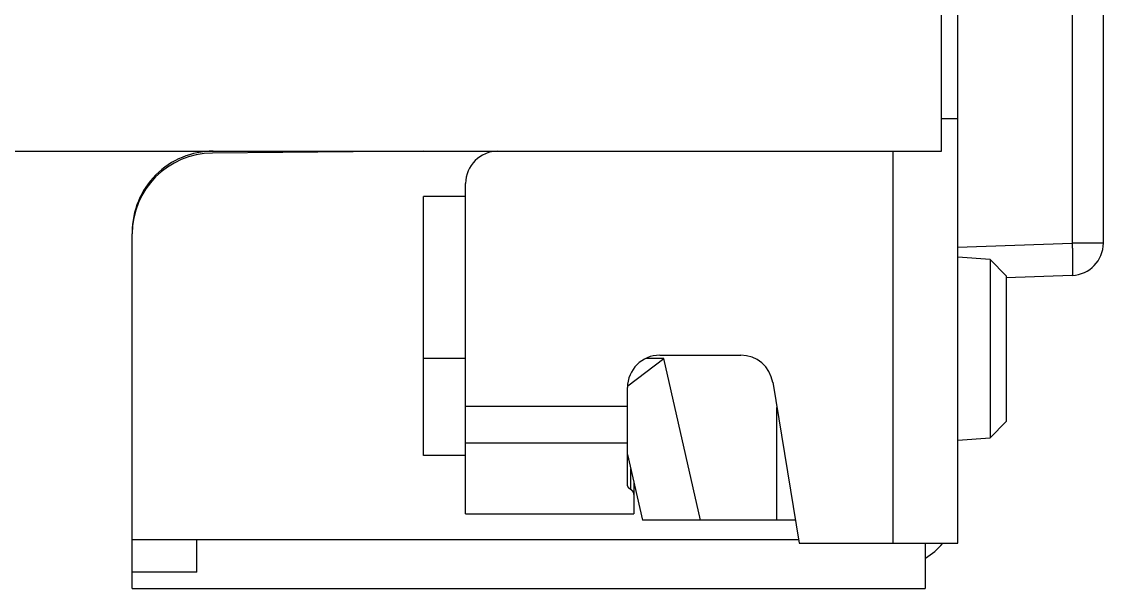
# Model space of a CAD drawing. Extents: x 16.7 to 47.9, y 2.6 to 52.9.
# Drawn here: x 44.538 to 47.88, y 27.611 to 29.361 of the extents above; entities that cross this region are included whole.
import ezdxf

# ---------------------------------------------------------------- set-up
doc = ezdxf.new("R2010")
doc.units = 0
doc.header["$LTSCALE"] = 16.335
doc.layers.get('0').update_dxf_attribs({"linetype": 'CONTINUOUS'})

msp = doc.modelspace()

# ---------------------------------------------------------------- linework, layer by layer
for p, q in [((47.4299, 27.7511), (47.4299, 30.9711)), ((47.7835, 30.0447), (47.7835, 28.6775)), ((47.8799, 28.6775), (47.8799, 30.0447)), ((47.3799, 28.9611), (47.3799, 29.6651)), ((47.4299, 29.0611), (47.3799, 29.0611)), ((17.1799, 28.9611), (47.3799, 28.9611)), ((45.7799, 28.9611), (45.1277, 28.9554)), ((47.2299, 28.9611), (47.2299, 27.7511)), ((45.9099, 27.8413), (45.9099, 28.8611)), ((45.9099, 28.8211), (45.7799, 28.8211)), ((45.7799, 28.0211), (45.7799, 28.8211)), ((44.8799, 27.6111), (44.8799, 28.7054)), ((47.4298, 28.6647), (47.7835, 28.6775)), ((47.8799, 28.6775), (47.7835, 28.6775)), ((47.5299, 28.6261), (47.4299, 28.6336)), ((47.5799, 28.5761), (47.5299, 28.6261)), ((47.5299, 28.6261), (47.5299, 28.0761)), ((47.5799, 28.5761), (47.5799, 28.1261)), ((47.7835, 28.5776), (47.5801, 28.5702)), ((45.9099, 28.3211), (45.7799, 28.3211)), ((46.4107, 28.2365), (46.5217, 28.3211)), ((46.5217, 28.3211), (46.469, 28.3211)), ((46.5099, 28.3311), (46.7599, 28.3311)), ((46.6355, 27.8221), (46.5217, 28.3211)), ((46.8586, 28.2473), (46.9399, 27.7511)), ((46.4099, 27.9313), (46.4099, 28.2311)), ((46.4099, 28.173), (45.9099, 28.173)), ((46.8713, 27.8221), (46.8713, 28.1695)), ((47.5299, 28.0761), (47.5799, 28.1261)), ((47.4299, 28.0686), (47.5299, 28.0761)), ((45.9099, 28.0604), (46.4099, 28.0604)), ((45.9099, 28.0211), (45.7799, 28.0211)), ((46.4099, 28.0242), (46.456, 27.8221)), ((46.4199, 27.9163), (46.4199, 27.9803)), ((46.4299, 27.9365), (46.4299, 27.8413)), ((45.9099, 27.8413), (46.4299, 27.8413)), ((46.9283, 27.8221), (46.456, 27.8221)), ((46.9383, 27.7611), (44.8799, 27.7611)), ((45.0799, 27.6611), (45.0799, 27.7611)), ((46.9399, 27.7511), (47.4299, 27.7511)), ((47.3299, 27.7511), (47.3299, 27.6111)), ((45.0799, 27.6611), (44.8799, 27.6611)), ((44.8799, 27.6111), (47.3299, 27.6111))]:
    msp.add_line(p, q)
for points in [[(47.7835, 28.6775, 0), (47.7835, 28.6773, 0), (47.7835, 28.6771, 0), (47.7836, 28.6769, 0), (47.7836, 28.6767, 0), (47.7836, 28.6765, 0), (47.7836, 28.6763, 0), (47.7836, 28.6761, 0), (47.7836, 28.6759, 0), (47.7836, 28.6756, 0), (47.7836, 28.6754, 0), (47.7836, 28.6752, 0), (47.7836, 28.675, 0), (47.7836, 28.6748, 0), (47.7836, 28.6746, 0), (47.7836, 28.6744, 0), (47.7837, 28.6742, 0), (47.7837, 28.674, 0), (47.7837, 28.6738, 0), (47.7837, 28.6736, 0), (47.7837, 28.6733, 0), (47.7837, 28.6731, 0), (47.7837, 28.6729, 0), (47.7837, 28.6727, 0), (47.7837, 28.6725, 0), (47.7837, 28.6723, 0), (47.7837, 28.6721, 0), (47.7837, 28.6719, 0), (47.7837, 28.6717, 0), (47.7837, 28.6715, 0), (47.7838, 28.6713, 0), (47.7838, 28.6711, 0), (47.7838, 28.6708, 0), (47.7838, 28.6706, 0), (47.7838, 28.6704, 0), (47.7838, 28.6702, 0), (47.7838, 28.67, 0), (47.7838, 28.6698, 0), (47.7838, 28.6696, 0), (47.7838, 28.6694, 0), (47.7838, 28.6692, 0), (47.7838, 28.669, 0), (47.7838, 28.6688, 0), (47.7838, 28.6685, 0), (47.7838, 28.6683, 0), (47.7839, 28.6681, 0), (47.7839, 28.6679, 0), (47.7839, 28.6677, 0), (47.7839, 28.6675, 0), (47.7839, 28.6673, 0), (47.7839, 28.6671, 0), (47.7839, 28.6669, 0), (47.7839, 28.6667, 0), (47.7839, 28.6665, 0), (47.7839, 28.6662, 0), (47.7839, 28.666, 0), (47.7839, 28.6658, 0), (47.7839, 28.6656, 0), (47.7839, 28.6654, 0), (47.784, 28.6652, 0), (47.784, 28.665, 0), (47.784, 28.6648, 0), (47.784, 28.6646, 0), (47.784, 28.6644, 0), (47.784, 28.6642, 0), (47.784, 28.6639, 0), (47.784, 28.6637, 0), (47.784, 28.6635, 0), (47.784, 28.6633, 0), (47.784, 28.6631, 0), (47.784, 28.6629, 0), (47.784, 28.6627, 0), (47.784, 28.6625, 0), (47.784, 28.6623, 0), (47.784, 28.6621, 0), (47.7841, 28.6619, 0), (47.7841, 28.6616, 0), (47.7841, 28.6614, 0), (47.7841, 28.6612, 0), (47.7841, 28.661, 0), (47.7841, 28.6608, 0), (47.7841, 28.6606, 0), (47.7841, 28.6604, 0), (47.7841, 28.6602, 0), (47.7841, 28.66, 0), (47.7841, 28.6598, 0), (47.7841, 28.6596, 0), (47.7841, 28.6594, 0), (47.7841, 28.6591, 0), (47.7841, 28.6589, 0), (47.7841, 28.6587, 0), (47.7842, 28.6585, 0), (47.7842, 28.6583, 0), (47.7842, 28.6581, 0), (47.7842, 28.6579, 0), (47.7842, 28.6577, 0), (47.7842, 28.6575, 0), (47.7842, 28.6573, 0), (47.7842, 28.6571, 0), (47.7842, 28.6568, 0), (47.7842, 28.6566, 0), (47.7842, 28.6564, 0), (47.7842, 28.6562, 0), (47.7842, 28.656, 0), (47.7842, 28.6558, 0), (47.7842, 28.6556, 0), (47.7842, 28.6554, 0), (47.7843, 28.6552, 0), (47.7843, 28.655, 0), (47.7843, 28.6548, 0), (47.7843, 28.6545, 0), (47.7843, 28.6543, 0), (47.7843, 28.6541, 0), (47.7843, 28.6539, 0), (47.7843, 28.6537, 0), (47.7843, 28.6535, 0), (47.7843, 28.6533, 0), (47.7843, 28.6531, 0), (47.7843, 28.6529, 0), (47.7843, 28.6527, 0), (47.7843, 28.6525, 0), (47.7843, 28.6522, 0), (47.7843, 28.652, 0), (47.7843, 28.6518, 0), (47.7843, 28.6516, 0), (47.7844, 28.6514, 0), (47.7844, 28.6512, 0), (47.7844, 28.651, 0), (47.7844, 28.6508, 0), (47.7844, 28.6506, 0), (47.7844, 28.6504, 0), (47.7844, 28.6502, 0), (47.7844, 28.6499, 0), (47.7844, 28.6497, 0), (47.7844, 28.6495, 0), (47.7844, 28.6493, 0), (47.7844, 28.6491, 0), (47.7844, 28.6489, 0), (47.7844, 28.6487, 0), (47.7844, 28.6485, 0), (47.7844, 28.6483, 0), (47.7844, 28.6481, 0), (47.7844, 28.6479, 0), (47.7844, 28.6477, 0), (47.7845, 28.6474, 0), (47.7845, 28.6472, 0), (47.7845, 28.647, 0), (47.7845, 28.6468, 0), (47.7845, 28.6466, 0), (47.7845, 28.6464, 0), (47.7845, 28.6462, 0), (47.7845, 28.646, 0), (47.7845, 28.6458, 0), (47.7845, 28.6456, 0), (47.7845, 28.6454, 0), (47.7845, 28.6451, 0), (47.7845, 28.6449, 0), (47.7845, 28.6447, 0), (47.7845, 28.6445, 0), (47.7845, 28.6443, 0), (47.7845, 28.6441, 0), (47.7845, 28.6439, 0), (47.7845, 28.6437, 0), (47.7846, 28.6435, 0), (47.7846, 28.6433, 0), (47.7846, 28.6431, 0), (47.7846, 28.6428, 0), (47.7846, 28.6426, 0), (47.7846, 28.6424, 0), (47.7846, 28.6422, 0), (47.7846, 28.642, 0), (47.7846, 28.6418, 0), (47.7846, 28.6416, 0), (47.7846, 28.6414, 0), (47.7846, 28.6412, 0), (47.7846, 28.641, 0), (47.7846, 28.6408, 0), (47.7846, 28.6405, 0), (47.7846, 28.6403, 0), (47.7846, 28.6401, 0), (47.7846, 28.6399, 0), (47.7846, 28.6397, 0), (47.7846, 28.6395, 0), (47.7846, 28.6393, 0), (47.7846, 28.6391, 0), (47.7847, 28.6389, 0), (47.7847, 28.6387, 0), (47.7847, 28.6385, 0), (47.7847, 28.6382, 0), (47.7847, 28.638, 0), (47.7847, 28.6378, 0), (47.7847, 28.6376, 0), (47.7847, 28.6374, 0), (47.7847, 28.6372, 0), (47.7847, 28.637, 0), (47.7847, 28.6368, 0), (47.7847, 28.6366, 0), (47.7847, 28.6364, 0), (47.7847, 28.6362, 0), (47.7847, 28.6359, 0), (47.7847, 28.6357, 0), (47.7847, 28.6355, 0), (47.7847, 28.6353, 0), (47.7847, 28.6351, 0), (47.7847, 28.6349, 0), (47.7847, 28.6347, 0), (47.7847, 28.6345, 0), (47.7847, 28.6343, 0), (47.7847, 28.6341, 0), (47.7848, 28.6339, 0), (47.7848, 28.6337, 0), (47.7848, 28.6334, 0), (47.7848, 28.6332, 0), (47.7848, 28.633, 0), (47.7848, 28.6328, 0), (47.7848, 28.6326, 0), (47.7848, 28.6324, 0), (47.7848, 28.6322, 0), (47.7848, 28.632, 0), (47.7848, 28.6318, 0), (47.7848, 28.6316, 0), (47.7848, 28.6314, 0), (47.7848, 28.6311, 0), (47.7848, 28.6309, 0), (47.7848, 28.6307, 0), (47.7848, 28.6305, 0), (47.7848, 28.6303, 0), (47.7848, 28.6301, 0), (47.7848, 28.6299, 0), (47.7848, 28.6297, 0), (47.7848, 28.6295, 0), (47.7848, 28.6293, 0), (47.7848, 28.6291, 0), (47.7848, 28.6288, 0), (47.7848, 28.6286, 0), (47.7848, 28.6284, 0), (47.7848, 28.6282, 0), (47.7849, 28.628, 0), (47.7849, 28.6278, 0), (47.7849, 28.6276, 0), (47.7849, 28.6274, 0), (47.7849, 28.6272, 0), (47.7849, 28.627, 0), (47.7849, 28.6268, 0), (47.7849, 28.6265, 0), (47.7849, 28.6263, 0), (47.7849, 28.6261, 0), (47.7849, 28.6259, 0), (47.7849, 28.6257, 0), (47.7849, 28.6255, 0), (47.7849, 28.6253, 0), (47.7849, 28.6251, 0), (47.7849, 28.6249, 0), (47.7849, 28.6247, 0), (47.7849, 28.6245, 0), (47.7849, 28.6242, 0), (47.7849, 28.624, 0), (47.7849, 28.6238, 0), (47.7849, 28.6236, 0), (47.7849, 28.6234, 0), (47.7849, 28.6232, 0), (47.7849, 28.623, 0), (47.7849, 28.6228, 0), (47.7849, 28.6226, 0), (47.7849, 28.6224, 0), (47.7849, 28.6222, 0), (47.7849, 28.6219, 0), (47.7849, 28.6217, 0), (47.7849, 28.6215, 0), (47.7849, 28.6213, 0), (47.7849, 28.6211, 0), (47.7849, 28.6209, 0), (47.785, 28.6207, 0), (47.785, 28.6205, 0), (47.785, 28.6203, 0), (47.785, 28.6201, 0), (47.785, 28.6199, 0), (47.785, 28.6196, 0), (47.785, 28.6194, 0), (47.785, 28.6192, 0), (47.785, 28.619, 0), (47.785, 28.6188, 0), (47.785, 28.6186, 0), (47.785, 28.6184, 0), (47.785, 28.6182, 0), (47.785, 28.618, 0), (47.785, 28.6178, 0), (47.785, 28.6176, 0), (47.785, 28.6174, 0), (47.785, 28.6171, 0), (47.785, 28.6169, 0), (47.785, 28.6167, 0), (47.785, 28.6165, 0), (47.785, 28.6163, 0), (47.785, 28.6161, 0), (47.785, 28.6159, 0), (47.785, 28.6157, 0), (47.785, 28.6155, 0), (47.785, 28.6153, 0), (47.785, 28.6151, 0), (47.785, 28.6148, 0), (47.785, 28.6146, 0), (47.785, 28.6144, 0), (47.785, 28.6142, 0), (47.785, 28.614, 0), (47.785, 28.6138, 0), (47.785, 28.6136, 0), (47.785, 28.6134, 0), (47.785, 28.6132, 0), (47.785, 28.613, 0), (47.785, 28.6128, 0), (47.785, 28.6125, 0), (47.785, 28.6123, 0), (47.785, 28.6121, 0), (47.785, 28.6119, 0), (47.785, 28.6117, 0), (47.785, 28.6115, 0), (47.785, 28.6113, 0), (47.785, 28.6111, 0), (47.785, 28.6109, 0), (47.785, 28.6107, 0), (47.785, 28.6105, 0), (47.785, 28.6102, 0), (47.785, 28.61, 0), (47.785, 28.6098, 0), (47.785, 28.6096, 0), (47.785, 28.6094, 0), (47.785, 28.6092, 0), (47.785, 28.609, 0), (47.785, 28.6088, 0), (47.785, 28.6086, 0), (47.785, 28.6084, 0), (47.785, 28.6082, 0), (47.785, 28.6079, 0), (47.785, 28.6077, 0), (47.785, 28.6075, 0), (47.785, 28.6073, 0), (47.785, 28.6071, 0), (47.785, 28.6069, 0), (47.785, 28.6067, 0), (47.785, 28.6065, 0), (47.785, 28.6063, 0), (47.785, 28.6061, 0), (47.785, 28.6059, 0), (47.785, 28.6056, 0), (47.785, 28.6054, 0), (47.785, 28.6052, 0), (47.785, 28.605, 0), (47.785, 28.6048, 0), (47.785, 28.6046, 0), (47.785, 28.6044, 0), (47.785, 28.6042, 0), (47.785, 28.604, 0), (47.785, 28.6038, 0), (47.785, 28.6036, 0), (47.785, 28.6033, 0), (47.785, 28.6031, 0), (47.785, 28.6029, 0), (47.785, 28.6027, 0), (47.785, 28.6025, 0), (47.785, 28.6023, 0), (47.785, 28.6021, 0), (47.785, 28.6019, 0), (47.785, 28.6017, 0), (47.785, 28.6015, 0), (47.785, 28.6013, 0), (47.785, 28.601, 0), (47.785, 28.6008, 0), (47.785, 28.6006, 0), (47.785, 28.6004, 0), (47.785, 28.6002, 0), (47.785, 28.6, 0), (47.785, 28.5998, 0), (47.785, 28.5996, 0), (47.785, 28.5994, 0), (47.785, 28.5992, 0), (47.785, 28.599, 0), (47.785, 28.5987, 0), (47.785, 28.5985, 0), (47.785, 28.5983, 0), (47.785, 28.5981, 0), (47.785, 28.5979, 0), (47.785, 28.5977, 0), (47.785, 28.5975, 0), (47.785, 28.5973, 0), (47.785, 28.5971, 0), (47.785, 28.5969, 0), (47.785, 28.5967, 0), (47.785, 28.5964, 0), (47.785, 28.5962, 0), (47.785, 28.596, 0), (47.785, 28.5958, 0), (47.785, 28.5956, 0), (47.785, 28.5954, 0), (47.7849, 28.5952, 0), (47.7849, 28.595, 0), (47.7849, 28.5948, 0), (47.7849, 28.5946, 0), (47.7849, 28.5944, 0), (47.7849, 28.5942, 0), (47.7849, 28.5939, 0), (47.7849, 28.5937, 0), (47.7849, 28.5935, 0), (47.7849, 28.5933, 0), (47.7849, 28.5931, 0), (47.7849, 28.5929, 0), (47.7849, 28.5927, 0), (47.7849, 28.5925, 0), (47.7849, 28.5923, 0), (47.7849, 28.5921, 0), (47.7849, 28.5919, 0), (47.7849, 28.5916, 0), (47.7849, 28.5914, 0), (47.7849, 28.5912, 0), (47.7849, 28.591, 0), (47.7849, 28.5908, 0), (47.7848, 28.5906, 0), (47.7848, 28.5904, 0), (47.7848, 28.5902, 0), (47.7848, 28.59, 0), (47.7848, 28.5898, 0), (47.7848, 28.5896, 0), (47.7848, 28.5893, 0), (47.7848, 28.5891, 0), (47.7848, 28.5889, 0), (47.7848, 28.5887, 0), (47.7848, 28.5885, 0), (47.7848, 28.5883, 0), (47.7848, 28.5881, 0), (47.7848, 28.5879, 0), (47.7848, 28.5877, 0), (47.7847, 28.5875, 0), (47.7847, 28.5873, 0), (47.7847, 28.587, 0), (47.7847, 28.5868, 0), (47.7847, 28.5866, 0), (47.7847, 28.5864, 0), (47.7847, 28.5862, 0), (47.7847, 28.586, 0), (47.7847, 28.5858, 0), (47.7847, 28.5856, 0), (47.7846, 28.5854, 0), (47.7846, 28.5852, 0), (47.7846, 28.585, 0), (47.7846, 28.5848, 0), (47.7846, 28.5845, 0), (47.7846, 28.5843, 0), (47.7846, 28.5841, 0), (47.7846, 28.5839, 0), (47.7846, 28.5837, 0), (47.7845, 28.5835, 0), (47.7845, 28.5833, 0), (47.7845, 28.5831, 0), (47.7845, 28.5829, 0), (47.7845, 28.5827, 0), (47.7845, 28.5825, 0), (47.7845, 28.5823, 0), (47.7844, 28.582, 0), (47.7844, 28.5818, 0), (47.7844, 28.5816, 0), (47.7844, 28.5814, 0), (47.7844, 28.5812, 0), (47.7843, 28.581, 0), (47.7843, 28.5808, 0), (47.7843, 28.5806, 0), (47.7843, 28.5803, 0), (47.7843, 28.5801, 0), (47.7842, 28.5799, 0), (47.7842, 28.5797, 0), (47.7842, 28.5795, 0), (47.7841, 28.5794, 0), (47.7841, 28.5792, 0), (47.7841, 28.579, 0), (47.784, 28.5788, 0), (47.784, 28.5786, 0), (47.7839, 28.5783, 0), (47.7839, 28.5781, 0), (47.7838, 28.5779, 0), (47.7837, 28.5777, 0), (47.7835, 28.5776, 0)], [(46.4099, 28.0179, 0), (46.4099, 28.0179, 0), (46.4099, 28.0178, 0), (46.4099, 28.0178, 0), (46.4099, 28.0177, 0), (46.4099, 28.0176, 0), (46.4099, 28.0176, 0), (46.4099, 28.0175, 0), (46.4099, 28.0174, 0), (46.4099, 28.0174, 0), (46.4099, 28.0173, 0), (46.4099, 28.0173, 0), (46.4099, 28.0172, 0), (46.4099, 28.0171, 0), (46.4099, 28.0171, 0), (46.4099, 28.017, 0), (46.4099, 28.0169, 0), (46.4099, 28.0169, 0), (46.41, 28.0168, 0), (46.41, 28.0168, 0), (46.41, 28.0167, 0), (46.41, 28.0166, 0), (46.41, 28.0166, 0), (46.41, 28.0165, 0), (46.41, 28.0164, 0), (46.41, 28.0164, 0), (46.41, 28.0163, 0), (46.41, 28.0162, 0), (46.41, 28.0162, 0), (46.41, 28.0161, 0), (46.41, 28.0161, 0), (46.4101, 28.016, 0), (46.4101, 28.0159, 0), (46.4101, 28.0159, 0), (46.4101, 28.0158, 0), (46.4101, 28.0157, 0), (46.4101, 28.0157, 0), (46.4101, 28.0156, 0), (46.4101, 28.0156, 0), (46.4101, 28.0155, 0), (46.4102, 28.0154, 0), (46.4102, 28.0154, 0), (46.4102, 28.0153, 0), (46.4102, 28.0153, 0), (46.4102, 28.0152, 0), (46.4102, 28.0151, 0), (46.4102, 28.0151, 0), (46.4102, 28.015, 0), (46.4103, 28.0149, 0), (46.4103, 28.0149, 0), (46.4103, 28.0148, 0), (46.4103, 28.0148, 0), (46.4103, 28.0147, 0), (46.4103, 28.0146, 0), (46.4104, 28.0146, 0), (46.4104, 28.0145, 0), (46.4104, 28.0144, 0), (46.4104, 28.0144, 0), (46.4104, 28.0143, 0), (46.4104, 28.0143, 0), (46.4105, 28.0142, 0), (46.4105, 28.0141, 0), (46.4105, 28.0141, 0), (46.4105, 28.014, 0), (46.4105, 28.014, 0), (46.4106, 28.0139, 0), (46.4106, 28.0138, 0), (46.4106, 28.0138, 0), (46.4106, 28.0137, 0), (46.4106, 28.0137, 0), (46.4107, 28.0136, 0), (46.4107, 28.0135, 0), (46.4107, 28.0135, 0), (46.4107, 28.0134, 0), (46.4107, 28.0134, 0), (46.4108, 28.0133, 0), (46.4108, 28.0132, 0), (46.4108, 28.0132, 0), (46.4108, 28.0131, 0), (46.4109, 28.0131, 0), (46.4109, 28.013, 0), (46.4109, 28.013, 0), (46.4109, 28.0129, 0), (46.411, 28.0128, 0), (46.411, 28.0128, 0), (46.411, 28.0127, 0), (46.411, 28.0127, 0), (46.4111, 28.0126, 0), (46.4111, 28.0125, 0), (46.4111, 28.0125, 0), (46.4111, 28.0124, 0), (46.4112, 28.0124, 0), (46.4112, 28.0123, 0), (46.4112, 28.0123, 0), (46.4112, 28.0122, 0), (46.4113, 28.0121, 0), (46.4113, 28.0121, 0), (46.4113, 28.012, 0), (46.4113, 28.012, 0), (46.4114, 28.0119, 0), (46.4114, 28.0119, 0), (46.4114, 28.0118, 0), (46.4115, 28.0117, 0), (46.4115, 28.0117, 0), (46.4115, 28.0116, 0), (46.4115, 28.0116, 0), (46.4116, 28.0115, 0), (46.4116, 28.0115, 0), (46.4116, 28.0114, 0), (46.4117, 28.0114, 0), (46.4117, 28.0113, 0), (46.4117, 28.0112, 0), (46.4118, 28.0112, 0), (46.4118, 28.0111, 0), (46.4118, 28.0111, 0), (46.4119, 28.011, 0), (46.4119, 28.011, 0), (46.4119, 28.0109, 0), (46.4119, 28.0109, 0), (46.412, 28.0108, 0), (46.412, 28.0107, 0), (46.412, 28.0107, 0), (46.4121, 28.0106, 0), (46.4121, 28.0106, 0), (46.4121, 28.0105, 0), (46.4122, 28.0105, 0), (46.4122, 28.0104, 0), (46.4122, 28.0104, 0), (46.4123, 28.0103, 0), (46.4123, 28.0103, 0), (46.4123, 28.0102, 0), (46.4124, 28.0102, 0), (46.4124, 28.0101, 0), (46.4125, 28.0101, 0), (46.4125, 28.01, 0), (46.4125, 28.01, 0), (46.4126, 28.0099, 0), (46.4126, 28.0098, 0), (46.4126, 28.0098, 0), (46.4127, 28.0097, 0), (46.4127, 28.0097, 0), (46.4127, 28.0096, 0), (46.4128, 28.0096, 0), (46.4128, 28.0095, 0), (46.4128, 28.0095, 0), (46.4129, 28.0094, 0), (46.4129, 28.0094, 0), (46.413, 28.0093, 0), (46.413, 28.0093, 0), (46.413, 28.0092, 0), (46.4131, 28.0092, 0), (46.4131, 28.0091, 0), (46.4131, 28.0091, 0), (46.4132, 28.009, 0), (46.4132, 28.009, 0), (46.4133, 28.0089, 0), (46.4133, 28.0089, 0), (46.4133, 28.0088, 0), (46.4134, 28.0088, 0), (46.4134, 28.0087, 0)], [(46.4198, 27.9164, 0), (46.4198, 27.9164, 0), (46.4197, 27.9165, 0), (46.4196, 27.9165, 0), (46.4195, 27.9166, 0), (46.4194, 27.9167, 0), (46.4194, 27.9167, 0), (46.4193, 27.9168, 0), (46.4192, 27.9168, 0), (46.4191, 27.9169, 0), (46.419, 27.9169, 0), (46.419, 27.917, 0), (46.4189, 27.917, 0), (46.4188, 27.9171, 0), (46.4187, 27.9172, 0), (46.4186, 27.9172, 0), (46.4186, 27.9173, 0), (46.4185, 27.9173, 0), (46.4184, 27.9174, 0), (46.4183, 27.9174, 0), (46.4182, 27.9175, 0), (46.4182, 27.9176, 0), (46.4181, 27.9176, 0), (46.418, 27.9177, 0), (46.4179, 27.9177, 0), (46.4179, 27.9178, 0), (46.4178, 27.9179, 0), (46.4177, 27.9179, 0), (46.4176, 27.918, 0), (46.4175, 27.918, 0), (46.4175, 27.9181, 0), (46.4174, 27.9182, 0), (46.4173, 27.9182, 0), (46.4172, 27.9183, 0), (46.4172, 27.9184, 0), (46.4171, 27.9184, 0), (46.417, 27.9185, 0), (46.4169, 27.9185, 0), (46.4169, 27.9186, 0), (46.4168, 27.9187, 0), (46.4167, 27.9187, 0), (46.4166, 27.9188, 0), (46.4166, 27.9189, 0), (46.4165, 27.9189, 0), (46.4164, 27.919, 0), (46.4163, 27.9191, 0), (46.4163, 27.9191, 0), (46.4162, 27.9192, 0), (46.4161, 27.9193, 0), (46.416, 27.9193, 0), (46.416, 27.9194, 0), (46.4159, 27.9195, 0), (46.4158, 27.9195, 0), (46.4158, 27.9196, 0), (46.4157, 27.9197, 0), (46.4156, 27.9197, 0), (46.4155, 27.9198, 0), (46.4155, 27.9199, 0), (46.4154, 27.9199, 0), (46.4153, 27.92, 0), (46.4153, 27.9201, 0), (46.4152, 27.9201, 0), (46.4151, 27.9202, 0), (46.4151, 27.9203, 0), (46.415, 27.9203, 0), (46.4149, 27.9204, 0), (46.4148, 27.9205, 0), (46.4148, 27.9206, 0), (46.4147, 27.9206, 0), (46.4146, 27.9207, 0), (46.4146, 27.9208, 0), (46.4145, 27.9208, 0), (46.4144, 27.9209, 0), (46.4144, 27.921, 0), (46.4143, 27.9211, 0), (46.4142, 27.9211, 0), (46.4142, 27.9212, 0), (46.4141, 27.9213, 0), (46.4141, 27.9214, 0), (46.414, 27.9214, 0), (46.4139, 27.9215, 0), (46.4139, 27.9216, 0), (46.4138, 27.9217, 0), (46.4137, 27.9217, 0), (46.4137, 27.9218, 0), (46.4136, 27.9219, 0), (46.4136, 27.922, 0), (46.4135, 27.922, 0), (46.4134, 27.9221, 0), (46.4134, 27.9222, 0), (46.4133, 27.9223, 0), (46.4132, 27.9223, 0), (46.4132, 27.9224, 0), (46.4131, 27.9225, 0), (46.4131, 27.9226, 0), (46.413, 27.9227, 0), (46.413, 27.9227, 0), (46.4129, 27.9228, 0), (46.4128, 27.9229, 0), (46.4128, 27.923, 0), (46.4127, 27.9231, 0), (46.4127, 27.9231, 0), (46.4126, 27.9232, 0), (46.4126, 27.9233, 0), (46.4125, 27.9234, 0), (46.4125, 27.9235, 0), (46.4124, 27.9235, 0), (46.4123, 27.9236, 0), (46.4123, 27.9237, 0), (46.4122, 27.9238, 0), (46.4122, 27.9239, 0), (46.4121, 27.9239, 0), (46.4121, 27.924, 0), (46.412, 27.9241, 0), (46.412, 27.9242, 0), (46.4119, 27.9243, 0), (46.4119, 27.9244, 0), (46.4118, 27.9245, 0), (46.4118, 27.9245, 0), (46.4117, 27.9246, 0), (46.4117, 27.9247, 0), (46.4116, 27.9248, 0), (46.4116, 27.9249, 0), (46.4116, 27.925, 0), (46.4115, 27.9251, 0), (46.4115, 27.9251, 0), (46.4114, 27.9252, 0), (46.4114, 27.9253, 0), (46.4113, 27.9254, 0), (46.4113, 27.9255, 0), (46.4112, 27.9256, 0), (46.4112, 27.9257, 0), (46.4112, 27.9258, 0), (46.4111, 27.9258, 0), (46.4111, 27.9259, 0), (46.411, 27.926, 0), (46.411, 27.9261, 0), (46.411, 27.9262, 0), (46.4109, 27.9263, 0), (46.4109, 27.9264, 0), (46.4109, 27.9265, 0), (46.4108, 27.9266, 0), (46.4108, 27.9267, 0), (46.4107, 27.9267, 0), (46.4107, 27.9268, 0), (46.4107, 27.9269, 0), (46.4106, 27.927, 0), (46.4106, 27.9271, 0), (46.4106, 27.9272, 0), (46.4106, 27.9273, 0), (46.4105, 27.9274, 0), (46.4105, 27.9275, 0), (46.4105, 27.9276, 0), (46.4104, 27.9277, 0), (46.4104, 27.9278, 0), (46.4104, 27.9279, 0), (46.4104, 27.928, 0), (46.4103, 27.9281, 0), (46.4103, 27.9281, 0), (46.4103, 27.9282, 0), (46.4103, 27.9283, 0), (46.4102, 27.9284, 0), (46.4102, 27.9285, 0), (46.4102, 27.9286, 0), (46.4102, 27.9287, 0), (46.4102, 27.9288, 0), (46.4101, 27.9289, 0), (46.4101, 27.929, 0), (46.4101, 27.9291, 0), (46.4101, 27.9292, 0), (46.4101, 27.9293, 0), (46.4101, 27.9294, 0), (46.41, 27.9295, 0), (46.41, 27.9296, 0), (46.41, 27.9297, 0), (46.41, 27.9298, 0), (46.41, 27.9299, 0), (46.41, 27.93, 0), (46.41, 27.9301, 0), (46.41, 27.9302, 0), (46.4099, 27.9303, 0), (46.4099, 27.9304, 0), (46.4099, 27.9305, 0), (46.4099, 27.9306, 0), (46.4099, 27.9307, 0), (46.4099, 27.9308, 0), (46.4099, 27.9309, 0), (46.4099, 27.931, 0), (46.4099, 27.9311, 0), (46.4099, 27.9311, 0), (46.4099, 27.9312, 0), (46.4099, 27.9313, 0)], [(46.4299, 27.9013, 0), (46.4299, 27.9014, 0), (46.4299, 27.9015, 0), (46.4299, 27.9016, 0), (46.4299, 27.9017, 0), (46.4299, 27.9018, 0), (46.4299, 27.9019, 0), (46.4299, 27.902, 0), (46.4299, 27.9021, 0), (46.4299, 27.9022, 0), (46.4299, 27.9023, 0), (46.4298, 27.9024, 0), (46.4298, 27.9025, 0), (46.4298, 27.9026, 0), (46.4298, 27.9027, 0), (46.4298, 27.9028, 0), (46.4298, 27.9029, 0), (46.4298, 27.903, 0), (46.4298, 27.9031, 0), (46.4298, 27.9032, 0), (46.4297, 27.9033, 0), (46.4297, 27.9034, 0), (46.4297, 27.9035, 0), (46.4297, 27.9036, 0), (46.4297, 27.9037, 0), (46.4297, 27.9038, 0), (46.4296, 27.9039, 0), (46.4296, 27.904, 0), (46.4296, 27.9041, 0), (46.4296, 27.9042, 0), (46.4296, 27.9043, 0), (46.4295, 27.9044, 0), (46.4295, 27.9045, 0), (46.4295, 27.9046, 0), (46.4295, 27.9047, 0), (46.4294, 27.9047, 0), (46.4294, 27.9048, 0), (46.4294, 27.9049, 0), (46.4293, 27.905, 0), (46.4293, 27.9051, 0), (46.4293, 27.9052, 0), (46.4293, 27.9053, 0), (46.4292, 27.9054, 0), (46.4292, 27.9055, 0), (46.4292, 27.9056, 0), (46.4291, 27.9057, 0), (46.4291, 27.9058, 0), (46.4291, 27.9059, 0), (46.429, 27.906, 0), (46.429, 27.9061, 0), (46.429, 27.9062, 0), (46.4289, 27.9062, 0), (46.4289, 27.9063, 0), (46.4289, 27.9064, 0), (46.4288, 27.9065, 0), (46.4288, 27.9066, 0), (46.4287, 27.9067, 0), (46.4287, 27.9068, 0), (46.4287, 27.9069, 0), (46.4286, 27.907, 0), (46.4286, 27.9071, 0), (46.4285, 27.9071, 0), (46.4285, 27.9072, 0), (46.4284, 27.9073, 0), (46.4284, 27.9074, 0), (46.4284, 27.9075, 0), (46.4283, 27.9076, 0), (46.4283, 27.9077, 0), (46.4282, 27.9078, 0), (46.4282, 27.9078, 0), (46.4281, 27.9079, 0), (46.4281, 27.908, 0), (46.428, 27.9081, 0), (46.428, 27.9082, 0), (46.4279, 27.9083, 0), (46.4279, 27.9084, 0), (46.4278, 27.9084, 0), (46.4278, 27.9085, 0), (46.4277, 27.9086, 0), (46.4277, 27.9087, 0), (46.4276, 27.9088, 0), (46.4276, 27.9089, 0), (46.4275, 27.9089, 0), (46.4275, 27.909, 0), (46.4274, 27.9091, 0), (46.4274, 27.9092, 0), (46.4273, 27.9093, 0), (46.4273, 27.9094, 0), (46.4272, 27.9094, 0), (46.4271, 27.9095, 0), (46.4271, 27.9096, 0), (46.427, 27.9097, 0), (46.427, 27.9098, 0), (46.4269, 27.9098, 0), (46.4269, 27.9099, 0), (46.4268, 27.91, 0), (46.4267, 27.9101, 0), (46.4267, 27.9102, 0), (46.4266, 27.9102, 0), (46.4266, 27.9103, 0), (46.4265, 27.9104, 0), (46.4264, 27.9105, 0), (46.4264, 27.9106, 0), (46.4263, 27.9106, 0), (46.4263, 27.9107, 0), (46.4262, 27.9108, 0), (46.4261, 27.9109, 0), (46.4261, 27.9109, 0), (46.426, 27.911, 0), (46.4259, 27.9111, 0), (46.4259, 27.9112, 0), (46.4258, 27.9112, 0), (46.4258, 27.9113, 0), (46.4257, 27.9114, 0), (46.4256, 27.9115, 0), (46.4256, 27.9115, 0), (46.4255, 27.9116, 0), (46.4254, 27.9117, 0), (46.4254, 27.9118, 0), (46.4253, 27.9118, 0), (46.4252, 27.9119, 0), (46.4252, 27.912, 0), (46.4251, 27.912, 0), (46.425, 27.9121, 0), (46.425, 27.9122, 0), (46.4249, 27.9123, 0), (46.4248, 27.9123, 0), (46.4248, 27.9124, 0), (46.4247, 27.9125, 0), (46.4246, 27.9125, 0), (46.4245, 27.9126, 0), (46.4245, 27.9127, 0), (46.4244, 27.9127, 0), (46.4243, 27.9128, 0), (46.4243, 27.9129, 0), (46.4242, 27.913, 0), (46.4241, 27.913, 0), (46.424, 27.9131, 0), (46.424, 27.9132, 0), (46.4239, 27.9132, 0), (46.4238, 27.9133, 0), (46.4238, 27.9134, 0), (46.4237, 27.9134, 0), (46.4236, 27.9135, 0), (46.4235, 27.9136, 0), (46.4235, 27.9136, 0), (46.4234, 27.9137, 0), (46.4233, 27.9138, 0), (46.4232, 27.9138, 0), (46.4232, 27.9139, 0), (46.4231, 27.9139, 0), (46.423, 27.914, 0), (46.4229, 27.9141, 0), (46.4229, 27.9141, 0), (46.4228, 27.9142, 0), (46.4227, 27.9143, 0), (46.4226, 27.9143, 0), (46.4226, 27.9144, 0), (46.4225, 27.9145, 0), (46.4224, 27.9145, 0), (46.4223, 27.9146, 0), (46.4222, 27.9146, 0), (46.4222, 27.9147, 0), (46.4221, 27.9148, 0), (46.422, 27.9148, 0), (46.4219, 27.9149, 0), (46.4219, 27.9149, 0), (46.4218, 27.915, 0), (46.4217, 27.9151, 0), (46.4216, 27.9151, 0), (46.4215, 27.9152, 0), (46.4215, 27.9152, 0), (46.4214, 27.9153, 0), (46.4213, 27.9154, 0), (46.4212, 27.9154, 0), (46.4211, 27.9155, 0), (46.4211, 27.9155, 0), (46.421, 27.9156, 0), (46.4209, 27.9156, 0), (46.4208, 27.9157, 0), (46.4207, 27.9158, 0), (46.4207, 27.9158, 0), (46.4206, 27.9159, 0), (46.4205, 27.9159, 0), (46.4204, 27.916, 0), (46.4203, 27.916, 0), (46.4203, 27.9161, 0), (46.4202, 27.9162, 0), (46.4201, 27.9162, 0), (46.42, 27.9163, 0), (46.4199, 27.9163, 0), (46.4198, 27.9164, 0)]]:
    msp.add_polyline3d(points)
for centre, radius, start, end in [((45.1299, 28.7111), 0.25, 90, 180.0001), ((45.1299, 28.7054), 0.25, 90.5, 180), ((46.0099, 28.8611), 0.1, 90, 180), ((47.7799, 28.6775), 0.1, 272.0826, 0), ((46.5099, 28.2311), 0.1, 90, 180), ((46.7599, 28.2311), 0.1, 9.3073, 90), ((47.2299, 27.8777), 0.2, 300.0878, 320.3921)]:
    msp.add_arc(centre, radius, start, end)

doc.saveas('drawing.dxf')
